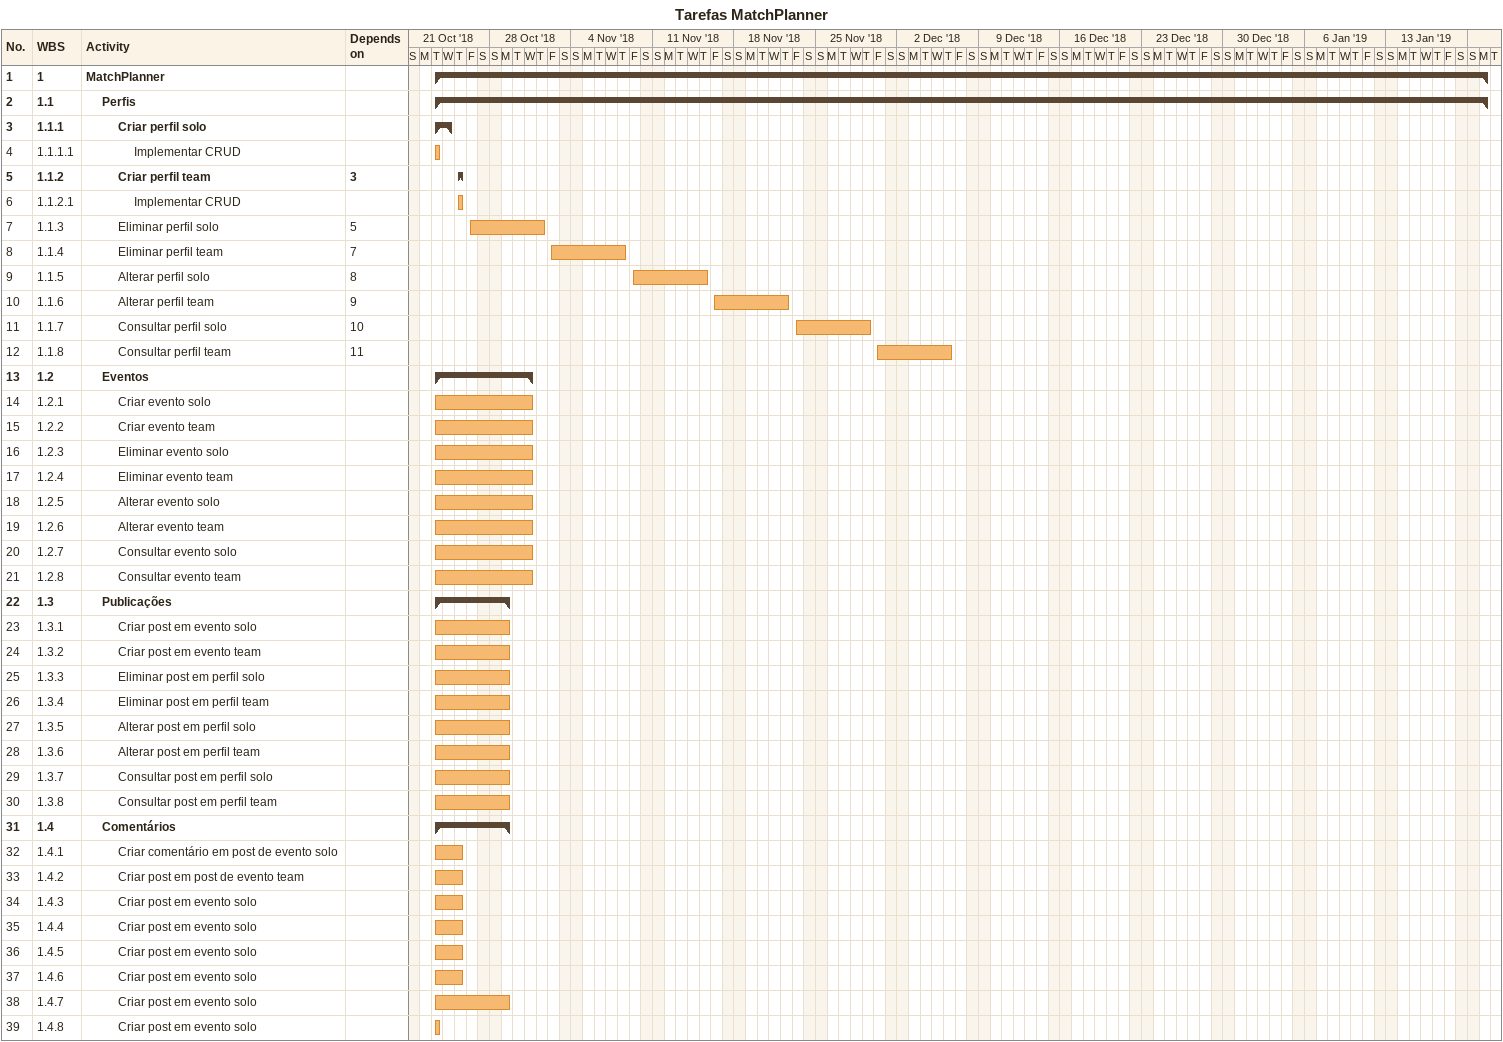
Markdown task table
Tarefas MatchPlanner

| ID | WBS | Task | Start | Finish | Predecessors |
|---|---|---|---|---|---|
| 1 | 1 | **MatchPlanner** | 2018-10-23 | 2019-01-21 |  |
| 2 | 1.1 | **Perfis** | 2018-10-23 | 2019-01-21 |  |
| 3 | 1.1.1 | **Criar perfil solo** | 2018-10-23 | 2018-10-24 |  |
| 4 | 1.1.1.1 | Implementar CRUD | 2018-10-23 | 2018-10-23 |  |
| 5 | 1.1.2 | **Criar perfil team** | 2018-10-25 | 2018-10-25 | 3 |
| 6 | 1.1.2.1 | Implementar CRUD | 2018-10-25 | 2018-10-25 |  |
| 7 | 1.1.3 | Eliminar perfil solo | 2018-10-26 | 2018-11-01 | 5 |
| 8 | 1.1.4 | Eliminar perfil team | 2018-11-02 | 2018-11-08 | 7 |
| 9 | 1.1.5 | Alterar perfil solo | 2018-11-09 | 2018-11-15 | 8 |
| 10 | 1.1.6 | Alterar perfil team | 2018-11-16 | 2018-11-22 | 9 |
| 11 | 1.1.7 | Consultar perfil solo | 2018-11-23 | 2018-11-29 | 10 |
| 12 | 1.1.8 | Consultar perfil team | 2018-11-30 | 2018-12-06 | 11 |
| 13 | 1.2 | **Eventos** | 2018-10-23 | 2018-10-31 |  |
| 14 | 1.2.1 | Criar evento solo | 2018-10-23 | 2018-10-31 |  |
| 15 | 1.2.2 | Criar evento team | 2018-10-23 | 2018-10-31 |  |
| 16 | 1.2.3 | Eliminar evento solo | 2018-10-23 | 2018-10-31 |  |
| 17 | 1.2.4 | Eliminar evento team | 2018-10-23 | 2018-10-31 |  |
| 18 | 1.2.5 | Alterar evento solo | 2018-10-23 | 2018-10-31 |  |
| 19 | 1.2.6 | Alterar evento team | 2018-10-23 | 2018-10-31 |  |
| 20 | 1.2.7 | Consultar evento solo | 2018-10-23 | 2018-10-31 |  |
| 21 | 1.2.8 | Consultar evento team | 2018-10-23 | 2018-10-31 |  |
| 22 | 1.3 | **Publicações** | 2018-10-23 | 2018-10-29 |  |
| 23 | 1.3.1 | Criar post em evento solo | 2018-10-23 | 2018-10-29 |  |
| 24 | 1.3.2 | Criar post em evento team | 2018-10-23 | 2018-10-29 |  |
| 25 | 1.3.3 | Eliminar post em perfil solo | 2018-10-23 | 2018-10-29 |  |
| 26 | 1.3.4 | Eliminar post em perfil team | 2018-10-23 | 2018-10-29 |  |
| 27 | 1.3.5 | Alterar post em perfil solo | 2018-10-23 | 2018-10-29 |  |
| 28 | 1.3.6 | Alterar post em perfil team | 2018-10-23 | 2018-10-29 |  |
| 29 | 1.3.7 | Consultar post em perfil solo | 2018-10-23 | 2018-10-29 |  |
| 30 | 1.3.8 | Consultar post em perfil team | 2018-10-23 | 2018-10-29 |  |
| 31 | 1.4 | **Comentários** | 2018-10-23 | 2018-10-29 |  |
| 32 | 1.4.1 | Criar comentário em post de evento solo | 2018-10-23 | 2018-10-25 |  |
| 33 | 1.4.2 | Criar post em post de evento team | 2018-10-23 | 2018-10-25 |  |
| 34 | 1.4.3 | Criar post em evento solo | 2018-10-23 | 2018-10-25 |  |
| 35 | 1.4.4 | Criar post em evento solo | 2018-10-23 | 2018-10-25 |  |
| 36 | 1.4.5 | Criar post em evento solo | 2018-10-23 | 2018-10-25 |  |
| 37 | 1.4.6 | Criar post em evento solo | 2018-10-23 | 2018-10-25 |  |
| 38 | 1.4.7 | Criar post em evento solo | 2018-10-23 | 2018-10-29 |  |
| 39 | 1.4.8 | Criar post em evento solo | 2018-10-23 | 2018-10-23 |  |
